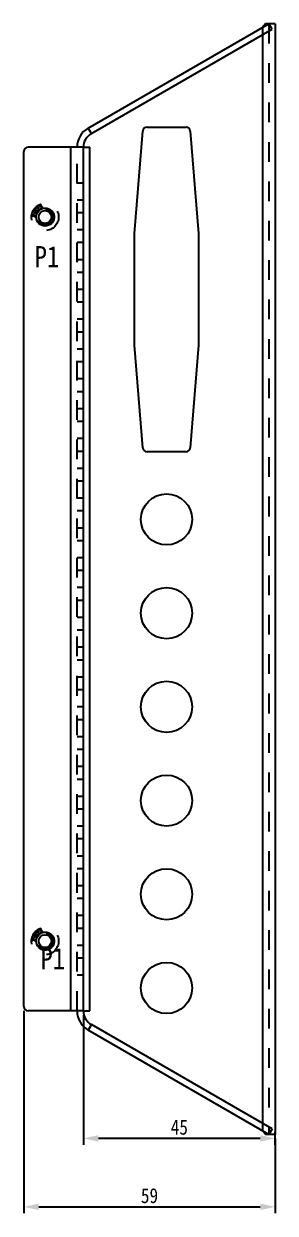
# Model space of a CAD drawing. Header units: millimetres. Extents: x -177 to 18421, y -5017 to 3255.
# Drawn here: x 7273.5 to 7332.5, y 154.6 to 433.8 of the extents above; entities that cross this region are included whole.
import ezdxf

# ---------------------------------------------------------------- set-up
doc = ezdxf.new("R2010")
doc.units = ezdxf.units.MM
doc.header["$LTSCALE"] = 46.255
doc.header["$PDMODE"] = 3
doc.header["$PDSIZE"] = 8
doc.linetypes.add('HIDDEN', pattern=[0.2, 0.1, -0.1])
doc.layers.get('0').update_dxf_attribs({"linetype": 'CONTINUOUS'})
doc.layers.get('Defpoints').update_dxf_attribs({"linetype": 'CONTINUOUS'})
doc.layers.add('02___PRT_ALL_AXES', color=7, linetype='CONTINUOUS')
doc.layers.add('DEFAULT_2', color=8, linetype='HIDDEN')
doc.styles.get("Standard").update_dxf_attribs({"font": 'txt', "width": 0.85})
doc.dimstyles.new('DIMSTYLE_1', dxfattribs={"dimtxt": 3.5, "dimasz": 3.5, "dimexe": 1.5, "dimexo": 1, "dimgap": 0.875, "dimtad": 1, "dimdsep": 46, "dimtxsty": 'Standard', "dimblk": '_FILLED', "dimcen": 0.09, "dimadec": 0, "dimazin": 0, "dimtp": 0.01, "dimtm": 0.01, "dimtfac": 1, "dimtofl": 0, "dimtmove": 0, "dimatfit": 3, "dimldrblk": '_FILLED', "dimfxl": 0, "dimtolj": 1, "dimarcsym": 0})

# ---------------------------------------------------------------- blocks, each defined once
blk = doc.blocks.new('_FILLED')
at = {"color": 0, "linetype": 'ByBlock'}
blk.add_solid([(0, 0), (-1, 0.214), (-1, -0.214)], dxfattribs=at)
blk = doc.blocks.new('*D150')
at = {"color": 0, "linetype": 'Continuous', "lineweight": -2, "transparency": 16777216}
for p, q in [((7287.51, 201.05), (7287.51, 170.62)), ((7332.51, 170.62), (7332.51, 173.62)), ((7329.01, 172.12), (7291.01, 172.12))]:
    blk.add_line(p, q, dxfattribs=at)
at = {"layer": 'Defpoints', "color": 0, "linetype": 'Continuous', "transparency": 16777216}
for p in [(7287.51, 202.05), (7287.51, 172.12), (7332.51, 169.62)]:
    blk.add_point(p, dxfattribs=at)
at = {"color": 0, "linetype": 'Continuous', "lineweight": -2, "transparency": 16777216, "xscale": 3.5, "yscale": 3.5, "zscale": 3.5, "rotation": 180}
blk.add_blockref('_FILLED', (7287.51, 172.12), dxfattribs=at)
at = {"color": 0, "linetype": 'Continuous', "lineweight": -2, "transparency": 16777216, "xscale": 3.5, "yscale": 3.5, "zscale": 3.5}
blk.add_blockref('_FILLED', (7332.51, 172.12), dxfattribs=at)
at = {"color": 0, "linetype": 'Continuous', "transparency": 16777216, "insert": (7310.01, 176.5), "char_height": 3.5, "width": 8.5, "attachment_point": 2}
blk.add_mtext('\\A1;45', dxfattribs=at)
blk = doc.blocks.new('*D151')
at = {"color": 0, "linetype": 'Continuous', "lineweight": -2, "transparency": 16777216}
for p, q in [((7273.51, 202.05), (7273.51, 154.55)), ((7332.51, 172.07), (7332.51, 154.55)), ((7277.01, 156.05), (7329.01, 156.05))]:
    blk.add_line(p, q, dxfattribs=at)
at = {"layer": 'Defpoints', "color": 0, "linetype": 'Continuous', "transparency": 16777216}
for p in [(7273.51, 203.05), (7332.51, 173.07), (7332.51, 156.05)]:
    blk.add_point(p, dxfattribs=at)
at = {"color": 0, "linetype": 'Continuous', "lineweight": -2, "transparency": 16777216, "xscale": 3.5, "yscale": 3.5, "zscale": 3.5, "rotation": 180}
blk.add_blockref('_FILLED', (7273.51, 156.05), dxfattribs=at)
at = {"color": 0, "linetype": 'Continuous', "lineweight": -2, "transparency": 16777216, "xscale": 3.5, "yscale": 3.5, "zscale": 3.5}
blk.add_blockref('_FILLED', (7332.51, 156.05), dxfattribs=at)
at = {"color": 0, "linetype": 'Continuous', "transparency": 16777216, "insert": (7303.01, 160.43), "char_height": 3.5, "width": 8.5, "attachment_point": 2}
blk.add_mtext('\\A1;59', dxfattribs=at)

msp = doc.modelspace()

# ---------------------------------------------------------------- linework, layer by layer
at = {"color": 7, "linetype": 'Continuous'}
for p, q in [((7288.61, 409.318), (7331.01, 433.798)), ((7330.26, 433.798), (7329.51, 432.932)), ((7331.01, 433.798), (7330.26, 433.798)), ((7331.76, 432.499), (7331.01, 433.798)), ((7289.36, 408.019), (7288.61, 409.318)), ((7287.51, 404.815), (7286.01, 404.815)), ((7287.51, 202.049), (7286.01, 202.049)), ((7289.36, 198.845), (7288.61, 197.546)), ((7331.01, 173.066), (7288.61, 197.546)), ((7330.26, 173.066), (7329.51, 173.932)), ((7331.76, 174.365), (7331.01, 173.066)), ((7331.01, 173.066), (7330.26, 173.066))]:
    msp.add_line(p, q, dxfattribs=at)
at = {"color": 3, "linetype": 'Continuous'}
for p, q in [((7332.51, 433.798), (7331.01, 433.798)), ((7332.51, 433.798), (7332.51, 173.066)), ((7289.36, 408.019), (7331.76, 432.499)), ((7329.51, 431.2), (7329.51, 175.664)), ((7299.51, 384.532), (7301.436, 408.612)), ((7302.433, 409.532), (7311.587, 409.532)), ((7312.584, 408.612), (7314.51, 384.532)), ((7273.51, 203.049), (7273.51, 403.815)), ((7286.01, 404.815), (7274.51, 404.815)), ((7284.51, 202.049), (7284.51, 404.815)), ((7287.51, 202.049), (7287.51, 404.815)), ((7287.51, 404.815), (7289.01, 404.815)), ((7289.01, 202.049), (7289.01, 404.815)), ((7299.51, 358.332), (7299.51, 384.532)), ((7314.51, 384.532), (7314.51, 358.332)), ((7301.436, 334.252), (7299.51, 358.332)), ((7314.51, 358.332), (7312.584, 334.252)), ((7311.587, 333.332), (7302.433, 333.332)), ((7286.01, 202.049), (7274.51, 202.049)), ((7287.51, 202.049), (7289.01, 202.049)), ((7331.76, 174.365), (7289.36, 198.845)), ((7332.51, 173.066), (7331.01, 173.066))]:
    msp.add_line(p, q, dxfattribs=at)
at = {"color": 7, "linetype": 'Continuous'}
for centre, start, end in [((7291.21, 404.815), 120, 180), ((7291.21, 202.049), 180, 240)]:
    msp.add_arc(centre, 5.2, start, end, dxfattribs=at)
at = {"color": 3, "linetype": 'Continuous'}
for centre, radius, start, end in [((7291.21, 404.815), 3.7, 120, 180), ((7302.433, 408.532), 1, 90, 175.42608), ((7311.587, 408.532), 1, 4.57392, 90), ((7274.51, 403.815), 1, 90, 180), ((7302.433, 334.332), 1, 184.57392, 270), ((7311.587, 334.332), 1, 270, 355.42608), ((7274.51, 203.049), 1, 180, 270), ((7291.21, 202.049), 3.7, 180, 240)]:
    msp.add_arc(centre, radius, start, end, dxfattribs=at)
at = {"layer": '02___PRT_ALL_AXES', "color": 8, "linetype": 'HIDDEN'}
for centre, radius in [((7278.51, 388.432), 3.175), ((7278.51, 388.432), 2.11), ((7278.51, 388.432), 1.91), ((7278.51, 218.432), 3.175), ((7278.51, 218.432), 2.11), ((7278.51, 218.432), 1.91)]:
    msp.add_circle(centre, radius, dxfattribs=at)
at = {"layer": '02___PRT_ALL_AXES', "color": 3, "linetype": 'Continuous'}
for centre, radius in [((7278.51, 388.432), 2.1), ((7307.01, 317.432), 6), ((7307.01, 295.432), 6), ((7307.01, 273.432), 6), ((7307.01, 251.432), 6), ((7307.01, 229.432), 6), ((7278.51, 218.432), 2.1), ((7307.01, 207.432), 6)]:
    msp.add_circle(centre, radius, dxfattribs=at)
at = {"layer": '02___PRT_ALL_AXES', "color": 7, "linetype": 'Continuous'}
for centre in [(7278.51, 388.432), (7278.51, 218.432)]:
    msp.add_circle(centre, 1.5, dxfattribs=at)
at = {"layer": 'DEFAULT_2', "color": 8, "linetype": 'HIDDEN'}
for p, q in [((7329.51, 432.932), (7329.51, 431.2)), ((7331.01, 433.798), (7331.01, 173.066)), ((7286.01, 202.049), (7286.01, 404.815)), ((7287.51, 396.415), (7286.01, 396.415)), ((7277.16, 391.197), (7277.123, 391.288)), ((7277.683, 390.833), (7277.16, 391.197)), ((7277.577, 391.364), (7277.253, 391.234)), ((7277.253, 391.234), (7277.717, 390.916)), ((7277.541, 391.456), (7277.577, 391.364)), ((7287.51, 392.415), (7286.01, 392.415)), ((7275.362, 388.649), (7275.347, 388.711)), ((7275.358, 388.813), (7275.385, 388.872)), ((7275.418, 388.58), (7275.362, 388.649)), ((7275.385, 388.872), (7275.433, 388.918)), ((7275.52, 388.531), (7275.418, 388.58)), ((7275.433, 388.918), (7275.523, 388.958)), ((7275.485, 388.799), (7275.474, 388.7)), ((7275.474, 388.7), (7275.49, 388.648)), ((7275.511, 388.846), (7275.485, 388.799)), ((7275.49, 388.648), (7275.549, 388.603)), ((7275.557, 388.879), (7275.511, 388.846)), ((7275.603, 388.51), (7275.52, 388.531)), ((7275.523, 388.958), (7275.61, 388.974)), ((7275.549, 388.603), (7275.611, 388.584)), ((7275.623, 388.897), (7275.557, 388.879)), ((7275.611, 388.584), (7275.603, 388.51)), ((7275.61, 388.974), (7275.716, 388.963)), ((7276.476, 389.259), (7275.622, 389.751)), ((7275.687, 388.891), (7275.623, 388.897)), ((7275.654, 389.819), (7276.329, 389.43)), ((7275.748, 388.859), (7275.687, 388.891)), ((7275.716, 388.963), (7275.798, 388.929)), ((7276.329, 389.43), (7275.735, 389.974)), ((7275.786, 388.817), (7275.748, 388.859)), ((7275.785, 390.061), (7276.554, 389.82)), ((7275.802, 388.765), (7275.786, 388.817)), ((7275.794, 388.691), (7275.802, 388.765)), ((7275.81, 388.639), (7275.794, 388.691)), ((7275.798, 388.929), (7275.877, 388.87)), ((7275.799, 389.205), (7275.858, 389.37)), ((7275.899, 389.169), (7275.799, 389.205)), ((7275.847, 388.584), (7275.81, 388.639)), ((7275.926, 388.526), (7275.847, 388.584)), ((7276.719, 389.681), (7275.852, 389.965)), ((7275.852, 389.965), (7276.532, 389.356)), ((7275.858, 389.37), (7275.958, 389.334)), ((7275.877, 388.87), (7275.914, 388.816)), ((7276.554, 389.82), (7275.879, 390.209)), ((7275.958, 389.334), (7275.899, 389.169)), ((7275.914, 388.816), (7275.929, 388.752)), ((7275.929, 388.752), (7275.921, 388.677)), ((7275.921, 388.677), (7275.938, 388.637)), ((7275.922, 390.271), (7276.776, 389.778)), ((7276.009, 388.504), (7275.926, 388.526)), ((7275.938, 388.637), (7275.976, 388.596)), ((7275.976, 388.596), (7276.039, 388.576)), ((7276.094, 388.495), (7276.009, 388.504)), ((7276.039, 388.576), (7276.081, 388.572)), ((7276.081, 388.572), (7276.146, 388.578)), ((7276.18, 388.498), (7276.094, 388.495)), ((7276.127, 388.806), (7276.135, 388.88)), ((7276.168, 388.789), (7276.127, 388.806)), ((7276.135, 388.88), (7276.197, 388.861)), ((7276.146, 388.578), (7276.192, 388.61)), ((7276.208, 388.759), (7276.168, 388.789)), ((7276.27, 388.539), (7276.18, 388.498)), ((7276.192, 388.61), (7276.217, 388.645)), ((7276.197, 388.861), (7276.278, 388.815)), ((7276.225, 388.72), (7276.208, 388.759)), ((7276.217, 388.645), (7276.225, 388.72)), ((7276.257, 390.583), (7276.264, 390.648)), ((7276.259, 390.526), (7276.257, 390.583)), ((7276.285, 390.463), (7276.259, 390.526)), ((7276.264, 390.648), (7276.285, 390.697)), ((7276.318, 388.584), (7276.27, 388.539)), ((7276.278, 388.815), (7276.336, 388.758)), ((7276.32, 390.408), (7276.285, 390.463)), ((7276.344, 388.632), (7276.318, 388.584)), ((7276.365, 390.451), (7276.32, 390.408)), ((7276.337, 390.571), (7276.334, 390.538)), ((7276.334, 390.538), (7276.345, 390.49)), ((7276.336, 388.758), (7276.351, 388.694)), ((7276.368, 390.63), (7276.337, 390.571)), ((7276.351, 388.694), (7276.344, 388.632)), ((7276.345, 390.49), (7276.365, 390.451)), ((7276.359, 390.767), (7276.409, 390.786)), ((7276.422, 390.681), (7276.368, 390.63)), ((7276.409, 390.786), (7276.474, 390.79)), ((7276.482, 390.709), (7276.422, 390.681)), ((7276.474, 390.79), (7276.531, 390.785)), ((7276.532, 389.356), (7276.476, 389.259)), ((7276.515, 390.711), (7276.482, 390.709)), ((7276.562, 390.697), (7276.515, 390.711)), ((7276.531, 390.785), (7276.593, 390.756)), ((7276.601, 390.675), (7276.562, 390.697)), ((7276.593, 390.756), (7276.646, 390.718)), ((7276.659, 390.613), (7276.601, 390.675)), ((7276.626, 390.376), (7276.662, 390.411)), ((7276.685, 390.314), (7276.626, 390.376)), ((7276.646, 390.718), (7276.705, 390.656)), ((7276.7, 390.534), (7276.659, 390.613)), ((7276.662, 390.411), (7276.702, 390.478)), ((7276.721, 390.349), (7276.685, 390.314)), ((7276.696, 390.031), (7276.741, 390.074)), ((7276.763, 389.978), (7276.696, 390.031)), ((7276.702, 390.478), (7276.7, 390.534)), ((7276.705, 390.656), (7276.754, 390.586)), ((7276.776, 389.778), (7276.719, 389.681)), ((7276.805, 390.37), (7276.721, 390.349)), ((7276.741, 390.074), (7276.803, 390.045)), ((7276.754, 390.586), (7276.78, 390.523)), ((7276.858, 389.951), (7276.763, 389.978)), ((7276.78, 390.523), (7276.764, 390.449)), ((7276.764, 390.449), (7276.844, 390.437)), ((7276.803, 390.045), (7276.86, 390.04)), ((7276.852, 390.356), (7276.805, 390.37)), ((7276.844, 390.437), (7276.907, 390.408)), ((7276.929, 390.312), (7276.852, 390.356)), ((7276.924, 389.954), (7276.858, 389.951)), ((7276.86, 390.04), (7276.92, 390.068)), ((7276.907, 390.408), (7276.974, 390.355)), ((7276.92, 390.068), (7276.956, 390.102)), ((7276.923, 390.758), (7277.072, 390.85)), ((7276.979, 390.668), (7276.923, 390.758)), ((7277.002, 389.999), (7276.924, 389.954)), ((7276.958, 390.281), (7276.929, 390.312)), ((7276.956, 390.102), (7276.986, 390.161)), ((7276.984, 390.217), (7276.958, 390.281)), ((7276.974, 390.355), (7277.004, 390.324)), ((7277.128, 390.76), (7276.979, 390.668)), ((7276.986, 390.161), (7276.984, 390.217)), ((7277.02, 390.017), (7277.002, 389.999)), ((7277.004, 390.324), (7277.053, 390.254)), ((7277.069, 390.092), (7277.02, 390.017)), ((7277.053, 390.254), (7277.076, 390.158)), ((7277.076, 390.158), (7277.069, 390.092)), ((7277.072, 390.85), (7277.128, 390.76)), ((7277.417, 390.589), (7277.475, 390.612)), ((7277.46, 390.515), (7277.417, 390.589)), ((7277.538, 390.454), (7277.46, 390.515)), ((7277.475, 390.612), (7277.522, 390.562)), ((7277.522, 390.562), (7277.572, 390.537)), ((7277.6, 390.434), (7277.538, 390.454)), ((7277.572, 390.537), (7277.638, 390.54)), ((7277.689, 390.446), (7277.6, 390.434)), ((7277.638, 390.54), (7277.685, 390.559)), ((7277.737, 390.764), (7277.683, 390.833)), ((7277.685, 390.559), (7277.735, 390.602)), ((7277.736, 390.465), (7277.689, 390.446)), ((7277.717, 390.916), (7277.764, 390.866)), ((7277.735, 390.602), (7277.754, 390.655)), ((7277.798, 390.513), (7277.736, 390.465)), ((7277.753, 390.724), (7277.737, 390.764)), ((7277.754, 390.655), (7277.753, 390.724)), ((7277.764, 390.866), (7277.807, 390.791)), ((7277.828, 390.571), (7277.798, 390.513)), ((7277.807, 390.791), (7277.823, 390.752)), ((7277.823, 390.752), (7277.843, 390.668)), ((7277.843, 390.668), (7277.828, 390.571)), ((7287.51, 389.415), (7286.01, 389.415)), ((7287.51, 385.415), (7286.01, 385.415)), ((7287.51, 382.415), (7286.01, 382.415)), ((7287.51, 378.415), (7286.01, 378.415)), ((7287.51, 375.415), (7286.01, 375.415)), ((7287.51, 371.415), (7286.01, 371.415)), ((7287.51, 368.415), (7286.01, 368.415)), ((7287.51, 364.415), (7286.01, 364.415)), ((7287.51, 361.415), (7286.01, 361.415)), ((7287.51, 357.415), (7286.01, 357.415)), ((7287.51, 354.415), (7286.01, 354.415)), ((7287.51, 350.415), (7286.01, 350.415)), ((7287.51, 347.415), (7286.01, 347.415)), ((7287.51, 343.415), (7286.01, 343.415)), ((7287.51, 340.415), (7286.01, 340.415)), ((7287.51, 336.415), (7286.01, 336.415)), ((7287.51, 333.415), (7286.01, 333.415)), ((7287.51, 329.415), (7286.01, 329.415)), ((7287.51, 326.415), (7286.01, 326.415)), ((7287.51, 322.415), (7286.01, 322.415)), ((7287.51, 319.415), (7286.01, 319.415)), ((7287.51, 315.415), (7286.01, 315.415)), ((7287.51, 312.415), (7286.01, 312.415)), ((7287.51, 308.415), (7286.01, 308.415)), ((7287.51, 305.415), (7286.01, 305.415)), ((7287.51, 301.415), (7286.01, 301.415)), ((7287.51, 298.415), (7286.01, 298.415)), ((7287.51, 294.415), (7286.01, 294.415)), ((7287.51, 291.415), (7286.01, 291.415)), ((7287.51, 287.415), (7286.01, 287.415)), ((7287.51, 284.415), (7286.01, 284.415)), ((7287.51, 280.415), (7286.01, 280.415)), ((7287.51, 277.415), (7286.01, 277.415)), ((7287.51, 273.415), (7286.01, 273.415)), ((7287.51, 270.415), (7286.01, 270.415)), ((7287.51, 266.415), (7286.01, 266.415)), ((7287.51, 263.415), (7286.01, 263.415)), ((7287.51, 259.415), (7286.01, 259.415)), ((7287.51, 256.415), (7286.01, 256.415)), ((7287.51, 252.415), (7286.01, 252.415)), ((7287.51, 249.415), (7286.01, 249.415)), ((7287.51, 245.415), (7286.01, 245.415)), ((7287.51, 242.415), (7286.01, 242.415)), ((7287.51, 238.415), (7286.01, 238.415)), ((7287.51, 235.415), (7286.01, 235.415)), ((7287.51, 231.415), (7286.01, 231.415)), ((7287.51, 228.415), (7286.01, 228.415)), ((7287.51, 224.415), (7286.01, 224.415)), ((7276.257, 220.583), (7276.264, 220.648)), ((7276.264, 220.648), (7276.285, 220.697)), ((7276.368, 220.63), (7276.337, 220.571)), ((7276.359, 220.767), (7276.409, 220.786)), ((7276.422, 220.681), (7276.368, 220.63)), ((7276.409, 220.786), (7276.474, 220.79)), ((7276.482, 220.709), (7276.422, 220.681)), ((7276.474, 220.79), (7276.531, 220.785)), ((7276.515, 220.711), (7276.482, 220.709)), ((7276.562, 220.697), (7276.515, 220.711)), ((7276.531, 220.785), (7276.593, 220.756)), ((7276.601, 220.675), (7276.562, 220.697)), ((7276.593, 220.756), (7276.646, 220.718)), ((7276.659, 220.613), (7276.601, 220.675)), ((7276.646, 220.718), (7276.705, 220.656)), ((7276.7, 220.534), (7276.659, 220.613)), ((7276.705, 220.656), (7276.754, 220.586)), ((7276.923, 220.758), (7277.072, 220.85)), ((7276.979, 220.668), (7276.923, 220.758)), ((7277.128, 220.76), (7276.979, 220.668)), ((7277.072, 220.85), (7277.128, 220.76)), ((7277.16, 221.197), (7277.123, 221.288)), ((7277.683, 220.833), (7277.16, 221.197)), ((7277.577, 221.364), (7277.253, 221.234)), ((7277.253, 221.234), (7277.717, 220.916)), ((7277.417, 220.589), (7277.475, 220.612)), ((7277.475, 220.612), (7277.522, 220.562)), ((7277.541, 221.456), (7277.577, 221.364)), ((7277.737, 220.764), (7277.683, 220.833)), ((7277.717, 220.916), (7277.764, 220.866)), ((7277.735, 220.602), (7277.754, 220.655)), ((7277.753, 220.724), (7277.737, 220.764)), ((7277.754, 220.655), (7277.753, 220.724)), ((7277.764, 220.866), (7277.807, 220.791)), ((7277.807, 220.791), (7277.823, 220.752)), ((7277.823, 220.752), (7277.843, 220.668)), ((7277.843, 220.668), (7277.828, 220.571)), ((7287.51, 221.415), (7286.01, 221.415)), ((7275.362, 218.649), (7275.347, 218.711)), ((7275.358, 218.813), (7275.385, 218.872)), ((7275.418, 218.58), (7275.362, 218.649)), ((7275.385, 218.872), (7275.433, 218.918)), ((7275.52, 218.531), (7275.418, 218.58)), ((7275.433, 218.918), (7275.523, 218.958)), ((7275.485, 218.799), (7275.474, 218.7)), ((7275.474, 218.7), (7275.49, 218.648)), ((7275.511, 218.846), (7275.485, 218.799)), ((7275.49, 218.648), (7275.549, 218.603)), ((7275.557, 218.879), (7275.511, 218.846)), ((7275.603, 218.51), (7275.52, 218.531)), ((7275.523, 218.958), (7275.61, 218.974)), ((7275.549, 218.603), (7275.611, 218.584)), ((7275.623, 218.897), (7275.557, 218.879)), ((7275.611, 218.584), (7275.603, 218.51)), ((7275.61, 218.974), (7275.716, 218.963)), ((7276.476, 219.259), (7275.622, 219.751)), ((7275.687, 218.891), (7275.623, 218.897)), ((7275.654, 219.819), (7276.329, 219.43)), ((7275.748, 218.859), (7275.687, 218.891)), ((7275.716, 218.963), (7275.798, 218.929)), ((7276.329, 219.43), (7275.735, 219.974)), ((7275.786, 218.817), (7275.748, 218.859)), ((7275.785, 220.061), (7276.554, 219.82)), ((7275.802, 218.765), (7275.786, 218.817)), ((7275.794, 218.691), (7275.802, 218.765)), ((7275.81, 218.639), (7275.794, 218.691)), ((7275.798, 218.929), (7275.877, 218.87)), ((7275.799, 219.205), (7275.858, 219.37)), ((7275.899, 219.169), (7275.799, 219.205)), ((7275.847, 218.584), (7275.81, 218.639)), ((7275.926, 218.526), (7275.847, 218.584)), ((7276.719, 219.681), (7275.852, 219.965)), ((7275.852, 219.965), (7276.532, 219.356)), ((7275.858, 219.37), (7275.958, 219.334)), ((7275.877, 218.87), (7275.914, 218.816)), ((7276.554, 219.82), (7275.879, 220.209)), ((7275.958, 219.334), (7275.899, 219.169)), ((7275.914, 218.816), (7275.929, 218.752)), ((7275.929, 218.752), (7275.921, 218.677)), ((7275.921, 218.677), (7275.938, 218.637)), ((7275.922, 220.271), (7276.776, 219.778)), ((7276.009, 218.504), (7275.926, 218.526)), ((7275.938, 218.637), (7275.976, 218.596)), ((7275.976, 218.596), (7276.039, 218.576)), ((7276.094, 218.495), (7276.009, 218.504)), ((7276.039, 218.576), (7276.081, 218.572)), ((7276.081, 218.572), (7276.146, 218.578)), ((7276.18, 218.498), (7276.094, 218.495)), ((7276.127, 218.806), (7276.135, 218.88)), ((7276.168, 218.789), (7276.127, 218.806)), ((7276.135, 218.88), (7276.197, 218.861)), ((7276.146, 218.578), (7276.192, 218.61)), ((7276.208, 218.759), (7276.168, 218.789)), ((7276.27, 218.539), (7276.18, 218.498)), ((7276.192, 218.61), (7276.217, 218.645)), ((7276.197, 218.861), (7276.278, 218.815)), ((7276.225, 218.72), (7276.208, 218.759)), ((7276.217, 218.645), (7276.225, 218.72)), ((7276.259, 220.526), (7276.257, 220.583)), ((7276.285, 220.463), (7276.259, 220.526)), ((7276.318, 218.584), (7276.27, 218.539)), ((7276.278, 218.815), (7276.336, 218.758)), ((7276.32, 220.408), (7276.285, 220.463)), ((7276.344, 218.632), (7276.318, 218.584)), ((7276.365, 220.451), (7276.32, 220.408)), ((7276.337, 220.571), (7276.334, 220.538)), ((7276.334, 220.538), (7276.345, 220.49)), ((7276.336, 218.758), (7276.351, 218.694)), ((7276.351, 218.694), (7276.344, 218.632)), ((7276.345, 220.49), (7276.365, 220.451)), ((7276.532, 219.356), (7276.476, 219.259)), ((7276.626, 220.376), (7276.662, 220.411)), ((7276.685, 220.314), (7276.626, 220.376)), ((7276.662, 220.411), (7276.702, 220.478)), ((7276.721, 220.349), (7276.685, 220.314)), ((7276.696, 220.031), (7276.741, 220.074)), ((7276.763, 219.978), (7276.696, 220.031)), ((7276.702, 220.478), (7276.7, 220.534)), ((7276.776, 219.778), (7276.719, 219.681)), ((7276.805, 220.37), (7276.721, 220.349)), ((7276.741, 220.074), (7276.803, 220.045)), ((7276.754, 220.586), (7276.78, 220.523)), ((7276.858, 219.951), (7276.763, 219.978)), ((7276.78, 220.523), (7276.764, 220.449)), ((7276.764, 220.449), (7276.844, 220.437)), ((7276.803, 220.045), (7276.86, 220.04)), ((7276.852, 220.356), (7276.805, 220.37)), ((7276.844, 220.437), (7276.907, 220.408)), ((7276.929, 220.312), (7276.852, 220.356)), ((7276.924, 219.954), (7276.858, 219.951)), ((7276.86, 220.04), (7276.92, 220.068)), ((7276.907, 220.408), (7276.974, 220.355)), ((7276.92, 220.068), (7276.956, 220.102)), ((7277.002, 219.999), (7276.924, 219.954)), ((7276.958, 220.281), (7276.929, 220.312)), ((7276.956, 220.102), (7276.986, 220.161)), ((7276.984, 220.217), (7276.958, 220.281)), ((7276.974, 220.355), (7277.004, 220.324)), ((7276.986, 220.161), (7276.984, 220.217)), ((7277.02, 220.017), (7277.002, 219.999)), ((7277.004, 220.324), (7277.053, 220.254)), ((7277.069, 220.092), (7277.02, 220.017)), ((7277.053, 220.254), (7277.076, 220.158)), ((7277.076, 220.158), (7277.069, 220.092)), ((7277.46, 220.515), (7277.417, 220.589)), ((7277.538, 220.454), (7277.46, 220.515)), ((7277.522, 220.562), (7277.572, 220.537)), ((7277.6, 220.434), (7277.538, 220.454)), ((7277.572, 220.537), (7277.638, 220.54)), ((7277.689, 220.446), (7277.6, 220.434)), ((7277.638, 220.54), (7277.685, 220.559)), ((7277.685, 220.559), (7277.735, 220.602)), ((7277.736, 220.465), (7277.689, 220.446)), ((7277.798, 220.513), (7277.736, 220.465)), ((7277.828, 220.571), (7277.798, 220.513)), ((7287.51, 217.415), (7286.01, 217.415)), ((7287.51, 214.415), (7286.01, 214.415)), ((7287.51, 210.415), (7286.01, 210.415)), ((7329.51, 175.664), (7329.51, 173.932))]:
    msp.add_line(p, q, dxfattribs=at)
for centre in [(7278.51, 388.432), (7278.51, 218.432)]:
    msp.add_circle(centre, 1.8, dxfattribs=at)

# ---------------------------------------------------------------- texts
at = {"color": 2, "linetype": 'Continuous', "char_height": 5, "width": 8.5, "attachment_point": 1, "line_spacing_factor": 0.9}
for insert in [(7276.062, 381.623), (7277.427, 216.837)]:
    msp.add_mtext('P1', dxfattribs=dict(at, insert=insert))

# ---------------------------------------------------------------- dimensions: what is measured, and where the dimension line sits
at = {"color": 2, "linetype": 'Continuous'}
dim = msp.add_linear_dim(base=(7332.51, 156.052), p1=(7273.51, 203.049), p2=(7332.51, 173.066), dimstyle='DIMSTYLE_1', dxfattribs=at)
dim.commit()
dim.dimension.update_dxf_attribs({"geometry": '*D151', "text_midpoint": (7303.01, 156.052), "dimtype": 160})
dim = msp.add_linear_dim(base=(7287.51, 172.122), p1=(7332.51, 169.622), p2=(7287.51, 202.049), angle=180, dimstyle='DIMSTYLE_1', dxfattribs=at)
dim.commit()
dim.dimension.update_dxf_attribs({"geometry": '*D150', "text_midpoint": (7310.01, 172.122), "dimtype": 160})

doc.saveas('drawing.dxf')
